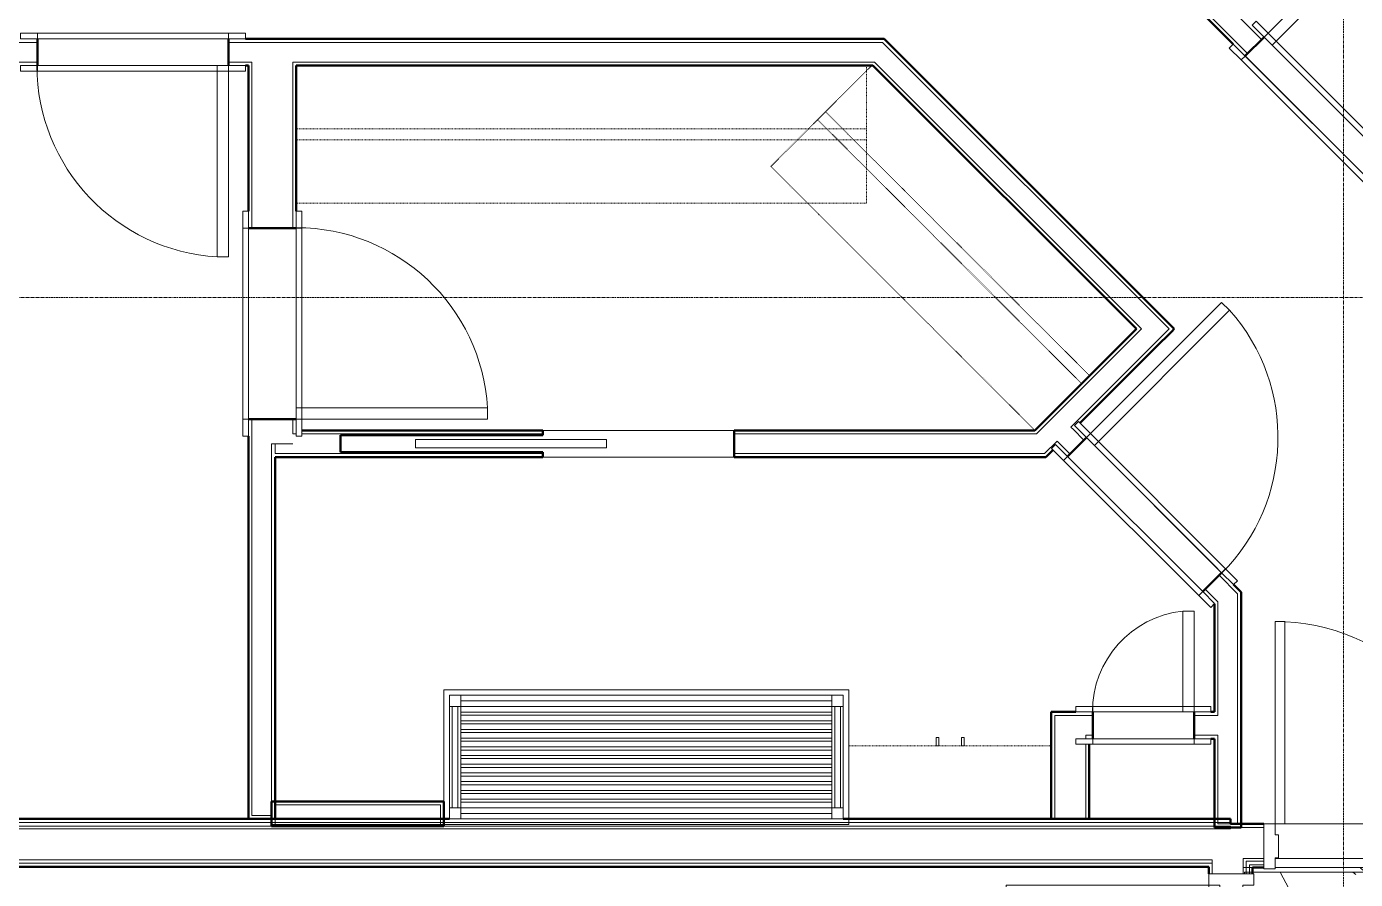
# Model space of a CAD drawing. Header units: inches. Extents: x -4235 to -464, y 9767 to 12359.
# Drawn here: x -3715.5 to -3479.2, y 11743.7 to 11895.4 of the extents above; entities that cross this region are included whole.
import ezdxf

# ---------------------------------------------------------------- set-up
doc = ezdxf.new("R2010")
doc.units = ezdxf.units.IN
doc.header["$MEASUREMENT"] = 0
doc.linetypes.add('Dash', pattern=[0.25, 0.125, -0.125])
doc.linetypes.add('Grid Line 1_2_', pattern=[0.875, 0.5, -0.125, 0.125, -0.125])
for name, color, linetype, lineweight in [('0-1', 7, 'Continuous', 5), ('0-2', 10, 'Continuous', 9), ('A-CLNG-1', 254, 'Continuous', 9), ('A-CLNG-2', 10, 'Continuous', 9), ('A-CLNG-PATT-1', 253, 'Continuous', 13), ('A-DOOR-1', 10, 'Continuous', 9), ('A-DOOR-2', 50, 'Continuous', 20), ('A-DOOR-FRAM-1', 10, 'Continuous', 9), ('A-DOOR-FRAM-3', 50, 'Continuous', 20), ('A-FLOR-3', 192, 'Continuous', 9), ('A-WALL-1', 7, 'Continuous', 50), ('A-WALL-2', 250, 'Continuous', 13), ('A-WALL-3', 10, 'Continuous', 9), ('A-WALL-4', 254, 'Continuous', 9), ('A-WALL-5', 113, 'Continuous', 9), ('I-WALL-1', 7, 'Continuous', 50), ('I-WALL-2', 10, 'Continuous', 9), ('I-WALL-3', 254, 'Continuous', 9), ('Q-CASE-1', 254, 'Continuous', 9), ('Q-CASE-2', 10, 'Continuous', 9), ('Q-CASE-3', 254, 'Dash', 9), ('Q-CASE-4', 10, 'Dash', 9), ('Q-CASE-HDLN-1', 10, 'Dash', 9), ('Q-CASE-HDLN-2', 254, 'Dash', 9), ('S-GRID-1', 1, 'Grid Line 1_2_', 9)]:
    doc.layers.add(name, color=color, linetype=linetype, lineweight=lineweight)

# ---------------------------------------------------------------- blocks, each defined once
blk = doc.blocks.new('SWING - SINGLE - FLUSH - 2-10 x 6-8 - PASSAGE-3199422-BACKGROUND - RCP - 2ND FLOOR')
at = {"layer": 'A-DOOR-1'}
blk.add_arc((17, 4.25), 34.07, 93.3657, 180, dxfattribs=at)
at = {"layer": 'A-DOOR-2'}
for p, q in [((15, 4.25), (15, 38.26)), ((17, 38.26), (15, 38.26)), ((17, 4.25), (17, 38.26)), ((17, 4.25), (15, 4.25))]:
    blk.add_line(p, q, dxfattribs=at)
at = {"layer": 'A-DOOR-FRAM-1'}
for p, q in [((-17, 5.25), (-20, 5.25)), ((-20, 4.25), (-20, 5.25)), ((17, 5.25), (-17, 5.25)), ((-17, 4.25), (-17, 5.25)), ((20, 5.25), (17, 5.25)), ((17, 4.25), (17, 5.25)), ((20, 4.25), (20, 5.25)), ((-20, 4.25), (-17, 4.25)), ((-17, 4.25), (17, 4.25)), ((17, 4.25), (20, 4.25)), ((-17, -4.25), (-20, -4.25)), ((-20, -4.25), (-20, -5.25)), ((17, -4.25), (-17, -4.25)), ((-17, -4.25), (-17, -5.25)), ((20, -4.25), (17, -4.25)), ((17, -4.25), (17, -5.25)), ((20, -4.25), (20, -5.25)), ((-20, -5.25), (-17, -5.25)), ((-17, -5.25), (17, -5.25)), ((17, -5.25), (20, -5.25))]:
    blk.add_line(p, q, dxfattribs=at)
blk = doc.blocks.new('POCKET - FLUSH - 2-10 x 6-8-2882530-BACKGROUND - RCP - 2ND FLOOR')
at = {"layer": 'A-DOOR-2'}
for p, q in [((-39.67, -0.75), (-39.67, 0.75)), ((-39.67, 0.75), (-5.67, 0.75)), ((-5.67, 0.75), (-5.67, -0.75)), ((-5.67, -0.75), (-39.67, -0.75))]:
    blk.add_line(p, q, dxfattribs=at)
blk = doc.blocks.new('OD_CW_Closet - OD_CW_Closet-3110467-BACKGROUND - RCP - 2ND FLOOR')
at = {"layer": 'Q-CASE-HDLN-1'}
for p, q in [((0.74, 1.51), (67.13, 1.51)), ((67.13, 1.51), (67.13, -23.84)), ((0.74, -10.24), (67.13, -10.24)), ((0.74, -12.24), (67.13, -12.24)), ((67.13, -24), (66.97, -24))]:
    blk.add_line(p, q, dxfattribs=at)
at = {"layer": 'Q-CASE-HDLN-2'}
for p, q in [((0.74, -24), (0.74, 1.51)), ((66.97, -24), (0.74, -24)), ((67.13, -23.84), (67.13, -24))]:
    blk.add_line(p, q, dxfattribs=at)
blk = doc.blocks.new('OD_CW_Closet - OD_CW_Closet-3109491-BACKGROUND - RCP - 2ND FLOOR')
at = {"layer": 'Q-CASE-HDLN-1'}
for p, q in [((0.74, -24), (0.74, 0.45)), ((0.74, 0.45), (102.1, 0.45)), ((0.74, -10.78), (102.1, -10.78)), ((0.74, -12.78), (102.1, -12.78))]:
    blk.add_line(p, q, dxfattribs=at)
at = {"layer": 'Q-CASE-HDLN-2'}
for p, q in [((102.1, 0.45), (102.1, -24)), ((102.1, -24), (0.74, -24))]:
    blk.add_line(p, q, dxfattribs=at)
blk = doc.blocks.new('SWING - SINGLE - FLUSH - 2-10 x 6-8 - PRIVACY-3199405-BACKGROUND - RCP - 2ND FLOOR')
at = {"layer": 'A-DOOR-1'}
blk.add_arc((17, -2.38), 34.07, 180, 266.6343, dxfattribs=at)
at = {"layer": 'A-DOOR-2'}
for p, q in [((15, -2.38), (15, -36.38)), ((17, -2.38), (15, -2.38)), ((17, -2.38), (17, -36.38)), ((17, -36.38), (15, -36.38))]:
    blk.add_line(p, q, dxfattribs=at)
at = {"layer": 'A-DOOR-FRAM-1'}
for p, q in [((-17, 3.37), (-20, 3.37)), ((-20, 3.37), (-20, 2.37)), ((-20, 2.37), (-17, 2.37)), ((-17, 3.37), (-17, 2.37)), ((17, 3.37), (-17, 3.37)), ((-17, 2.37), (17, 2.37)), ((20, 3.37), (17, 3.37)), ((17, 3.37), (17, 2.37)), ((17, 2.37), (20, 2.37)), ((20, 3.37), (20, 2.37)), ((-17, -2.38), (-20, -2.38)), ((-20, -3.38), (-20, -2.38)), ((-20, -3.38), (-17, -3.38)), ((-17, -3.38), (-17, -2.38)), ((17, -2.38), (-17, -2.38)), ((-17, -3.38), (17, -3.38)), ((20, -2.38), (17, -2.38)), ((17, -3.38), (17, -2.38)), ((17, -3.38), (20, -3.38)), ((20, -3.38), (20, -2.38))]:
    blk.add_line(p, q, dxfattribs=at)
blk = doc.blocks.new('Bath Vanity - Bath Vanity 72_-2551085-BACKGROUND - RCP - 2ND FLOOR')
at = {"layer": 'Q-CASE-1'}
for p, q in [((-35.26, -1), (-35.26, 0)), ((-35.26, 0), (36.74, 0)), ((36.74, -1), (36.74, -4.13))]:
    blk.add_line(p, q, dxfattribs=at)
at = {"layer": 'Q-CASE-2'}
for p, q in [((-35.26, -24), (-35.26, -1)), ((-34.26, -3), (-34.26, -1)), ((-34.26, -1), (-32.26, -1)), ((33.74, -1), (-32.26, -1)), ((-32.26, -1), (-32.26, -3)), ((33.74, -2), (-32.26, -2)), ((33.74, -3), (33.74, -1)), ((33.74, -1), (35.74, -1)), ((35.74, -1), (35.74, -3)), ((36.74, 0), (36.74, -1)), ((-34.26, -3), (-34.26, -21)), ((-32.26, -3), (-34.26, -3)), ((-33.76, -3), (-33.76, -21)), ((-32.76, -3), (-32.76, -21)), ((33.74, -3), (-32.26, -3)), ((-32.26, -3), (-32.26, -21)), ((-32.26, -4), (33.74, -4)), ((33.74, -4.55), (-32.26, -4.55)), ((33.74, -3), (33.74, -21)), ((35.74, -3), (33.74, -3)), ((34.24, -3), (34.24, -21)), ((35.24, -3), (35.24, -21)), ((35.74, -3), (35.74, -21)), ((36.74, -4.13), (36.74, -24)), ((-32.26, -5.55), (33.74, -5.55)), ((33.74, -6.09), (-32.26, -6.09)), ((-32.26, -7.09), (33.74, -7.09)), ((33.74, -7.64), (-32.26, -7.64)), ((-32.26, -8.64), (33.74, -8.64)), ((33.74, -9.18), (-32.26, -9.18)), ((-32.26, -10.18), (33.74, -10.18)), ((33.74, -10.73), (-32.26, -10.73)), ((-32.26, -11.73), (33.74, -11.73)), ((33.74, -12.27), (-32.26, -12.27)), ((-32.26, -13.27), (33.74, -13.27)), ((33.74, -13.82), (-32.26, -13.82)), ((-32.26, -14.82), (33.74, -14.82)), ((33.74, -15.36), (-32.26, -15.36)), ((-32.26, -16.36), (33.74, -16.36)), ((33.74, -16.91), (-32.26, -16.91)), ((-32.26, -17.91), (33.74, -17.91)), ((33.74, -18.45), (-32.26, -18.45)), ((-34.26, -23), (-34.26, -21)), ((-34.26, -21), (-32.26, -21)), ((-32.26, -19.45), (33.74, -19.45)), ((33.74, -20), (-32.26, -20)), ((-32.26, -21), (33.74, -21)), ((-32.26, -21), (-32.26, -23)), ((33.74, -23), (33.74, -21)), ((33.74, -21), (35.74, -21)), ((35.74, -21), (35.74, -23)), ((-32.26, -23), (-34.26, -23)), ((33.74, -22), (-32.26, -22)), ((33.74, -23), (-32.26, -23)), ((35.74, -23), (33.74, -23)), ((36.74, -24), (-35.26, -24))]:
    blk.add_line(p, q, dxfattribs=at)
blk = doc.blocks.new('300 Series Wall Hung Cabinet_326 - 36_-V96-BACKGROUND - RCP - 2ND FLOOR')
at = {"layer": 'Q-CASE-2'}
for p, q in [((-2.01, -13.19), (-2.5, -13.19)), ((-2.5, -13.19), (-2.5, -14.69)), ((-2.01, -14.69), (-2.01, -13.19)), ((2.49, -13.19), (2, -13.19)), ((2, -13.19), (2, -14.69)), ((2.49, -14.69), (2.49, -13.19)), ((-2.5, -14.69), (-2.01, -14.69)), ((2, -14.69), (2.49, -14.69))]:
    blk.add_line(p, q, dxfattribs=at)
at = {"layer": 'Q-CASE-3'}
for p, q in [((18, -0.19), (-18, -0.19)), ((-18, -0.19), (-18, -13.19))]:
    blk.add_line(p, q, dxfattribs=at)
at = {"layer": 'Q-CASE-4'}
blk.add_line((-18, -13.19), (18, -13.19), dxfattribs=at)
blk = doc.blocks.new('SWING - SINGLE - FLUSH - 1-6 X 6-8 PASSAGE-V97-BACKGROUND - RCP - 2ND FLOOR')
at = {"layer": 'A-DOOR-1'}
blk.add_arc((9, 2.37), 18.07, 96.3558, 180, dxfattribs=at)
at = {"layer": 'A-DOOR-2'}
for p, q in [((7, 2.37), (7, 20.33)), ((9, 20.33), (7, 20.33)), ((9, 2.37), (9, 20.33)), ((9, 2.37), (7, 2.37))]:
    blk.add_line(p, q, dxfattribs=at)
at = {"layer": 'A-DOOR-FRAM-1'}
for p, q in [((-9, 3.37), (-12, 3.37)), ((-12, 2.37), (-12, 3.37)), ((-12, 2.37), (-9, 2.37)), ((9, 3.37), (-9, 3.37)), ((-9, 2.37), (-9, 3.37)), ((-9, 2.37), (9, 2.37)), ((12, 3.37), (9, 3.37)), ((9, 2.37), (9, 3.37)), ((9, 2.37), (12, 2.37)), ((12, 2.37), (12, 3.37)), ((-9, -2.38), (-12, -2.38)), ((-12, -2.38), (-12, -3.38)), ((-12, -3.38), (-9, -3.38)), ((9, -2.38), (-9, -2.38)), ((-9, -2.38), (-9, -3.38)), ((-9, -3.38), (9, -3.38)), ((12, -2.38), (9, -2.38)), ((9, -2.38), (9, -3.38)), ((9, -3.38), (12, -3.38)), ((12, -2.38), (12, -3.38))]:
    blk.add_line(p, q, dxfattribs=at)
blk = doc.blocks.new('CTR - 1st Phase - Unit Layouts_rvt-1-BACKGROUND - RCP - 2ND FLOOR')
at = {"layer": 'A-WALL-1'}
for p, q in [((-3500.95, 11892.27), (-3518.75, 11910.07)), ((-3713.58, 11893.19), (-3713.58, 11888.44)), ((-3679.58, 11888.44), (-3679.58, 11893.19)), ((-3676.58, 11893.19), (-3676.05, 11893.19)), ((-3667.55, 11893.19), (-3569.75, 11893.19)), ((-3569.75, 11893.19), (-3563.92, 11893.19)), ((-3563.92, 11893.19), (-3563.04, 11893.19)), ((-3563.04, 11893.19), (-3511.45, 11841.6)), ((-3495.47, 11893.5), (-3498.83, 11890.15)), ((-3676.05, 11888.44), (-3676.58, 11888.44)), ((-3565, 11888.44), (-3667.55, 11888.44)), ((-3518.17, 11841.6), (-3565, 11888.44)), ((-3536.21, 11823.56), (-3518.17, 11841.6)), ((-3511.89, 11841.16), (-3514.81, 11838.24)), ((-3511.45, 11841.6), (-3511.89, 11841.16)), ((-3514.81, 11838.24), (-3528.21, 11824.84)), ((-3666.55, 11823.56), (-3623.7, 11823.56)), ((-3623.7, 11823.56), (-3623.7, 11822.69)), ((-3589.7, 11823.56), (-3536.21, 11823.56)), ((-3589.7, 11818.81), (-3589.7, 11823.56)), ((-3676.05, 11754.44), (-3676.05, 11821.19)), ((-3623.7, 11822.69), (-3659.7, 11822.69)), ((-3659.7, 11822.69), (-3659.7, 11819.69)), ((-3527.06, 11822.28), (-3530.42, 11818.92)), ((-3671.3, 11818.81), (-3671.3, 11754.44)), ((-3623.7, 11818.81), (-3671.3, 11818.81)), ((-3659.7, 11819.69), (-3623.7, 11819.69)), ((-3623.7, 11819.69), (-3623.7, 11818.81)), ((-3534.24, 11818.81), (-3589.7, 11818.81)), ((-3533.61, 11819.44), (-3534.24, 11818.81)), ((-3532.98, 11820.07), (-3533.61, 11819.44)), ((-3504.3, 11796.96), (-3503.02, 11798.24)), ((-3506.38, 11794.88), (-3504.3, 11796.96)), ((-3500.9, 11796.12), (-3499.55, 11794.77)), ((-3499.55, 11794.77), (-3499.55, 11752.94)), ((-3504.3, 11773.47), (-3504.3, 11792.72)), ((-3533.3, 11754.44), (-3533.3, 11773.47)), ((-3533.3, 11773.47), (-3532.67, 11773.47)), ((-3532.67, 11773.47), (-3528.92, 11773.47)), ((-3525.92, 11773.47), (-3525.92, 11768.72)), ((-3507.92, 11768.72), (-3507.92, 11773.47)), ((-3504.92, 11773.47), (-3504.3, 11773.47)), ((-3504.3, 11768.72), (-3504.92, 11768.72)), ((-3504.3, 11752.94), (-3504.3, 11768.72)), ((-3526.55, 11767.72), (-3526.55, 11754.44)), ((-3671.92, 11757.56), (-3641.3, 11757.56)), ((-3671.92, 11756.94), (-3671.92, 11757.56)), ((-3671.92, 11753.44), (-3671.92, 11756.94)), ((-3641.3, 11757.56), (-3641.3, 11756.94)), ((-3641.3, 11756.94), (-3641.3, 11753.44)), ((-3675.42, 11754.44), (-3676.05, 11754.44)), ((-3671.92, 11754.44), (-3675.42, 11754.44)), ((-3671.3, 11754.44), (-3671.92, 11754.44)), ((-3671.92, 11753.19), (-3671.92, 11753.44)), ((-3641.3, 11753.19), (-3671.92, 11753.19)), ((-3641.3, 11753.44), (-3641.3, 11753.19)), ((-3526.55, 11754.44), (-3533.3, 11754.44)), ((-3503.67, 11752.94), (-3504.3, 11752.94)), ((-3500.17, 11752.94), (-3503.67, 11752.94)), ((-3499.55, 11752.94), (-3500.17, 11752.94))]:
    blk.add_line(p, q, dxfattribs=at)
at = {"layer": 'A-WALL-2'}
for p, q in [((-3518.75, 11910.95), (-3498.39, 11890.59)), ((-3500.33, 11897.48), (-3495.91, 11893.06)), ((-3713.58, 11892.56), (-3851.85, 11892.56)), ((-3676.05, 11892.56), (-3679.58, 11892.56)), ((-3675.42, 11892.56), (-3676.05, 11892.56)), ((-3668.17, 11892.56), (-3675.42, 11892.56)), ((-3667.55, 11892.56), (-3668.17, 11892.56)), ((-3667.55, 11892.56), (-3569.13, 11892.56)), ((-3568.24, 11892.56), (-3569.13, 11892.56)), ((-3563.29, 11892.56), (-3568.24, 11892.56)), ((-3512.33, 11841.6), (-3563.29, 11892.56)), ((-3713.58, 11889.06), (-3851.85, 11889.06)), ((-3676.05, 11889.06), (-3679.58, 11889.06)), ((-3675.42, 11889.06), (-3676.05, 11889.06)), ((-3675.42, 11859.54), (-3675.42, 11889.06)), ((-3667.55, 11889.06), (-3668.17, 11889.06)), ((-3668.17, 11859.54), (-3668.17, 11889.06)), ((-3667.55, 11889.06), (-3565.63, 11889.06)), ((-3564.74, 11889.06), (-3565.63, 11889.06)), ((-3517.28, 11841.6), (-3564.74, 11889.06)), ((-3517.73, 11841.16), (-3535.32, 11823.56)), ((-3517.73, 11841.16), (-3517.28, 11841.6)), ((-3514.81, 11839.13), (-3512.33, 11841.6)), ((-3515.25, 11838.69), (-3529.8, 11824.14)), ((-3515.25, 11838.69), (-3514.81, 11839.13)), ((-3675.42, 11821.19), (-3675.42, 11825.54)), ((-3668.17, 11822.94), (-3668.17, 11825.54)), ((-3535.95, 11822.94), (-3535.32, 11823.56)), ((-3529.8, 11824.14), (-3529.36, 11823.69)), ((-3527.5, 11821.84), (-3529.36, 11823.69)), ((-3675.42, 11755.06), (-3675.42, 11821.19)), ((-3671.92, 11755.06), (-3671.92, 11821.19)), ((-3671.92, 11821.19), (-3671.3, 11821.19)), ((-3671.3, 11821.19), (-3671.92, 11821.19)), ((-3671.3, 11821.19), (-3671.3, 11819.44)), ((-3671.3, 11819.44), (-3671.3, 11821.19)), ((-3671.3, 11821.19), (-3668.17, 11821.19)), ((-3668.17, 11821.19), (-3671.3, 11821.19)), ((-3667.55, 11822.94), (-3668.17, 11822.94)), ((-3623.7, 11822.94), (-3666.55, 11822.94)), ((-3535.95, 11822.94), (-3589.7, 11822.94)), ((-3534.5, 11819.44), (-3532.28, 11821.66)), ((-3532.28, 11821.66), (-3531.83, 11821.22)), ((-3529.98, 11819.36), (-3531.83, 11821.22)), ((-3623.7, 11819.44), (-3671.3, 11819.44)), ((-3534.5, 11819.44), (-3589.7, 11819.44)), ((-3500.17, 11794.51), (-3503.46, 11797.8)), ((-3504.3, 11793.68), (-3505.94, 11795.32)), ((-3503.67, 11793.06), (-3504.3, 11793.68)), ((-3503.67, 11772.85), (-3503.67, 11793.06)), ((-3500.17, 11753.56), (-3500.17, 11794.51)), ((-3532.67, 11754.44), (-3532.67, 11772.85)), ((-3527.17, 11772.85), (-3532.67, 11772.85)), ((-3526.55, 11772.85), (-3527.17, 11772.85)), ((-3526.55, 11772.85), (-3525.92, 11772.85)), ((-3507.92, 11772.85), (-3504.3, 11772.85)), ((-3503.67, 11772.85), (-3504.3, 11772.85)), ((-3527.17, 11768.72), (-3527.17, 11769.35)), ((-3526.55, 11769.35), (-3527.17, 11769.35)), ((-3526.55, 11769.35), (-3525.92, 11769.35)), ((-3507.92, 11769.35), (-3504.3, 11769.35)), ((-3503.67, 11769.35), (-3504.3, 11769.35)), ((-3503.67, 11753.56), (-3503.67, 11769.35)), ((-3527.17, 11754.44), (-3527.17, 11767.72)), ((-3641.92, 11756.94), (-3671.3, 11756.94)), ((-3671.3, 11753.44), (-3671.3, 11756.94)), ((-3641.92, 11756.94), (-3641.92, 11753.44)), ((-3671.92, 11755.06), (-3675.42, 11755.06)), ((-3671.92, 11753.44), (-3671.3, 11753.44)), ((-3671.3, 11753.44), (-3671.92, 11753.44)), ((-3641.92, 11753.44), (-3671.3, 11753.44)), ((-3641.92, 11753.44), (-3641.3, 11753.44)), ((-3641.3, 11753.44), (-3641.92, 11753.44)), ((-3500.17, 11753.56), (-3503.67, 11753.56))]:
    blk.add_line(p, q, dxfattribs=at)
at = {"layer": 'A-WALL-3'}
for p, q in [((-3679.58, 11893.19), (-3713.58, 11893.19)), ((-3471.43, 11869.46), (-3495.47, 11893.5)), ((-3498.83, 11890.15), (-3474.79, 11866.1)), ((-3713.58, 11888.44), (-3679.58, 11888.44)), ((-3589.7, 11823.56), (-3623.7, 11823.56)), ((-3504.3, 11799.52), (-3527.06, 11822.28)), ((-3623.7, 11818.81), (-3589.7, 11818.81)), ((-3530.42, 11818.92), (-3506.38, 11794.88)), ((-3504.3, 11799.52), (-3503.02, 11798.24)), ((-3507.92, 11773.47), (-3525.92, 11773.47)), ((-3525.92, 11768.72), (-3507.92, 11768.72))]:
    blk.add_line(p, q, dxfattribs=at)
at = {"layer": 'A-WALL-4'}
for p, q in [((-3713.58, 11888.44), (-3713.58, 11893.19)), ((-3679.58, 11888.44), (-3679.58, 11893.19)), ((-3495.47, 11893.5), (-3498.83, 11890.15)), ((-3623.7, 11822.69), (-3623.7, 11823.56)), ((-3589.7, 11823.56), (-3589.7, 11818.81)), ((-3659.7, 11819.69), (-3659.7, 11822.69)), ((-3659.7, 11822.69), (-3623.7, 11822.69)), ((-3527.06, 11822.28), (-3530.42, 11818.92)), ((-3623.7, 11819.69), (-3659.7, 11819.69)), ((-3623.7, 11818.81), (-3623.7, 11819.69)), ((-3503.02, 11798.24), (-3504.3, 11796.96)), ((-3504.3, 11796.96), (-3506.38, 11794.88)), ((-3525.92, 11768.72), (-3525.92, 11773.47)), ((-3507.92, 11768.72), (-3507.92, 11773.47))]:
    blk.add_line(p, q, dxfattribs=at)
at = {"layer": 'A-WALL-5'}
for p, q in [((-3641.3, 11757.56), (-3641.3, 11777.44)), ((-3641.3, 11777.44), (-3569.3, 11777.44)), ((-3569.3, 11777.44), (-3569.3, 11754.44)), ((-3641.3, 11754.44), (-3641.3, 11757.56)), ((-3640.3, 11754.44), (-3641.3, 11754.44)), ((-3570.3, 11754.44), (-3640.3, 11754.44)), ((-3569.3, 11754.44), (-3570.3, 11754.44))]:
    blk.add_line(p, q, dxfattribs=at)
at = {"layer": 'I-WALL-1'}
for p, q in [((-3676.05, 11893.19), (-3675.42, 11893.19)), ((-3675.42, 11893.19), (-3667.55, 11893.19)), ((-3676.05, 11862.54), (-3676.05, 11888.44)), ((-3667.55, 11888.44), (-3667.55, 11862.54)), ((-3667.55, 11859.54), (-3676.05, 11859.54)), ((-3676.05, 11825.54), (-3667.55, 11825.54)), ((-3676.05, 11821.19), (-3676.05, 11822.54))]:
    blk.add_line(p, q, dxfattribs=at)
at = {"layer": 'I-WALL-2'}
for p, q in [((-3676.05, 11859.54), (-3676.05, 11825.54)), ((-3667.55, 11825.54), (-3667.55, 11859.54))]:
    blk.add_line(p, q, dxfattribs=at)
at = {"layer": 'I-WALL-3'}
for p, q in [((-3676.05, 11859.54), (-3667.55, 11859.54)), ((-3667.55, 11825.54), (-3676.05, 11825.54))]:
    blk.add_line(p, q, dxfattribs=at)
at = {"layer": '0-2'}
for name, p, rotation in [('SWING - SINGLE - FLUSH - 2-10 x 6-8 - PRIVACY-3199405-BACKGROUND - RCP - 2ND FLOOR', (-3485.13, 11879.8), 134.9999999999904), ('OD_CW_Closet - OD_CW_Closet-3109491-BACKGROUND - RCP - 2ND FLOOR', (-3565.44, 11864.44), 180), ('OD_CW_Closet - OD_CW_Closet-3110467-BACKGROUND - RCP - 2ND FLOOR', (-3534.62, 11824.11), 134.9999999999889), ('SWING - SINGLE - FLUSH - 2-10 x 6-8 - PASSAGE-3199422-BACKGROUND - RCP - 2ND FLOOR', (-3671.8, 11842.54), 269.9999999999923), ('SWING - SINGLE - FLUSH - 2-10 x 6-8 - PRIVACY-3199405-BACKGROUND - RCP - 2ND FLOOR', (-3516.72, 11808.58), 134.9999999999929), ('Bath Vanity - Bath Vanity 72_-2551085-BACKGROUND - RCP - 2ND FLOOR', (-3604.56, 11753.44), 180), ('300 Series Wall Hung Cabinet_326 - 36_-V96-BACKGROUND - RCP - 2ND FLOOR', (-3551.3, 11754.25), 180)]:
    blk.add_blockref(name, p, dxfattribs=dict(at, rotation=rotation))
for name, p in [('SWING - SINGLE - FLUSH - 2-10 x 6-8 - PRIVACY-3199405-BACKGROUND - RCP - 2ND FLOOR', (-3696.58, 11890.81)), ('POCKET - FLUSH - 2-10 x 6-8-2882530-BACKGROUND - RCP - 2ND FLOOR', (-3606.7, 11821.19)), ('SWING - SINGLE - FLUSH - 1-6 X 6-8 PASSAGE-V97-BACKGROUND - RCP - 2ND FLOOR', (-3516.92, 11771.1))]:
    blk.add_blockref(name, p, dxfattribs=at)
blk = doc.blocks.new('HOLLOW METAL - UNIT DOOR-2191979-BACKGROUND - RCP - 2ND FLOOR')
at = {"layer": 'A-DOOR-1'}
blk.add_arc((18, 4.125), 36, 90, 180, dxfattribs=at)
at = {"layer": 'A-DOOR-2'}
for p, q in [((18, 40.125), (16.25, 40.125)), ((16.25, 40.125), (16.25, 4.125)), ((18, 4.125), (18, 40.125)), ((16.25, 4.125), (18, 4.125))]:
    blk.add_line(p, q, dxfattribs=at)
at = {"layer": 'A-DOOR-FRAM-3'}
for p, q in [((-18, 4.125), (-20, 4.125)), ((-20, 4.125), (-20, -3.875)), ((-18, 2.1875), (-18, 4.125)), ((18, 4.125), (18, 2.1875)), ((20, 4.125), (18, 4.125)), ((20, -3.875), (20, 4.125)), ((-17.375, 2.1875), (-18, 2.1875)), ((-17.375, -1.9375), (-17.375, 2.1875)), ((18, 2.1875), (17.375, 2.1875)), ((17.375, 2.1875), (17.375, -1.9375)), ((-18, -3.875), (-18, -1.9375)), ((-18, -1.9375), (-17.375, -1.9375)), ((17.375, -1.9375), (18, -1.9375)), ((18, -1.9375), (18, -3.875)), ((-20, -3.875), (-18, -3.875)), ((18, -3.875), (20, -3.875))]:
    blk.add_line(p, q, dxfattribs=at)
blk = doc.blocks.new('HOLLOW METAL - UNIT DOOR-2191977-BACKGROUND - RCP - 2ND FLOOR')
at = {"layer": 'A-DOOR-1'}
blk.add_arc((18, -4.125), 36, 180, 270, dxfattribs=at)
at = {"layer": 'A-DOOR-2'}
for p, q in [((16.25, -4.125), (18, -4.125)), ((16.25, -40.125), (16.25, -4.125)), ((18, -4.125), (18, -40.125)), ((18, -40.125), (16.25, -40.125))]:
    blk.add_line(p, q, dxfattribs=at)
at = {"layer": 'A-DOOR-FRAM-3'}
for p, q in [((-20, 3.875), (-18, 3.875)), ((-20, -4.125), (-20, 3.875)), ((-18, 3.875), (-18, 1.9375)), ((18, 3.875), (20, 3.875)), ((18, 1.9375), (18, 3.875)), ((20, 3.875), (20, -4.125)), ((-18, 1.9375), (-17.375, 1.9375)), ((-17.375, 1.9375), (-17.375, -2.1875)), ((17.375, 1.9375), (18, 1.9375)), ((17.375, -2.1875), (17.375, 1.9375)), ((-18, -2.1875), (-18, -4.125)), ((-17.375, -2.1875), (-18, -2.1875)), ((18, -2.1875), (17.375, -2.1875)), ((18, -4.125), (18, -2.1875)), ((-18, -4.125), (-20, -4.125)), ((20, -4.125), (18, -4.125))]:
    blk.add_line(p, q, dxfattribs=at)
blk = doc.blocks.new('CTR - 1st Phase - Common Walls_rvt-1-BACKGROUND - RCP - 2ND FLOOR')
at = {"layer": 'A-CLNG-PATT-1'}
h = blk.add_hatch(dxfattribs=at)
h.set_pattern_fill('FP_3', color=256, style=0, pattern_type=2)
h.set_pattern_definition([(108.435, (6.24, 0), (-23.9995167, 47.999875), [9.107, -66.787]), (139.399, (3.36, 8.64), (-144.0005735, 119.9994401), [4.425, -216.844]), (136.848, (24, 11.52), (-360.00235884, 335.99803914), [10.527, -515.834]), (109.983, (16.32, 18.72), (-71.99926767, 192.0004429), [5.618, -275.295]), (90, (14.4, 0), (-24, 24), [4.8, -19.2]), (118.443, (14.4, 4.8), (168.000806133, -311.999948405), [13.101, -641.971]), (84.289, (8.16, 16.32), (-24.00143285, -215.9997167), [4.824, -236.373]), (129.806, (8.64, 21.12), (96.0006462, -119.9991583), [3.749, -183.697])])
h.paths.add_polyline_path([(-3480.67, 11687.66), (-3435.32, 11687.66), (-3435.32, 11706.61), (-3497.3, 11706.61), (-3497.3, 11704.69), (-3498.93, 11704.69), (-3498.93, 11687.66), (-3486.3, 11687.66)], flags=0)
h.paths.add_polyline_path([(-3444.25, 11706.86), (-3435.32, 11706.86), (-3435.32, 11745.01), (-3498.93, 11745.01), (-3498.93, 11744.69), (-3497.3, 11744.69), (-3497.3, 11742.69), (-3498.93, 11742.69), (-3498.93, 11706.86), (-3458.27, 11706.86)], flags=0)
h.paths.add_polyline_path([(-3478.3, 11745.26), (-3435.32, 11745.26), (-3435.32, 11747.44), (-3455.52, 11747.44), (-3455.52, 11745.56), (-3457.52, 11745.56), (-3457.52, 11747.44), (-3478.3, 11747.44), (-3478.3, 11745.81)], flags=0)
at = {"layer": 'A-CLNG-1'}
for p, q in [((-3498.93, 11744.69), (-3498.93, 11745.01)), ((-3498.93, 11745.01), (-3497.55, 11745.01))]:
    blk.add_line(p, q, dxfattribs=at)
at = {"layer": 'A-CLNG-2'}
blk.add_line((-3497.55, 11745.01), (-3435.32, 11745.01), dxfattribs=at)
at = {"layer": 'A-WALL-2'}
for p, q in [((-3852.47, 11753.81), (-3501.42, 11753.81)), ((-3852.47, 11753.19), (-3501.42, 11753.19)), ((-3852.47, 11752.69), (-3501.42, 11752.69)), ((-3501.42, 11753.19), (-3501.42, 11752.94)), ((-3501.42, 11752.94), (-3501.42, 11753.19)), ((-3501.42, 11752.94), (-3501.42, 11752.69)), ((-3501.42, 11752.69), (-3501.42, 11752.94)), ((-3501.42, 11752.94), (-3495.52, 11752.94)), ((-3499.17, 11747.44), (-3495.52, 11747.44)), ((-3499.17, 11746.94), (-3499.17, 11747.44)), ((-3852.47, 11747.19), (-3504.67, 11747.19)), ((-3852.47, 11746.56), (-3504.67, 11746.56)), ((-3504.67, 11746.94), (-3504.67, 11747.19)), ((-3504.67, 11746.56), (-3504.67, 11746.94)), ((-3504.67, 11746.31), (-3504.67, 11746.56)), ((-3504.67, 11745.94), (-3504.67, 11746.31)), ((-3504.67, 11744.69), (-3504.67, 11745.94)), ((-3499.17, 11745.81), (-3499.17, 11746.94)), ((-3499.17, 11744.69), (-3499.17, 11745.81)), ((-3498.67, 11746.94), (-3495.52, 11746.94)), ((-3498.67, 11746.31), (-3498.67, 11746.94)), ((-3498.67, 11745.81), (-3498.67, 11746.31)), ((-3498.67, 11744.69), (-3498.67, 11745.81)), ((-3498.05, 11746.31), (-3495.52, 11746.31)), ((-3498.05, 11745.81), (-3498.05, 11746.31)), ((-3498.05, 11744.69), (-3498.05, 11745.81)), ((-3498.05, 11745.81), (-3497.55, 11745.81))]:
    blk.add_line(p, q, dxfattribs=at)
at = {"layer": 'I-WALL-1'}
for p, q in [((-3852.47, 11754.44), (-3640.3, 11754.44)), ((-3570.3, 11754.44), (-3501.42, 11754.44)), ((-3501.42, 11754.44), (-3501.42, 11753.56)), ((-3501.42, 11753.56), (-3495.52, 11753.56)), ((-3505.3, 11745.94), (-3852.47, 11745.94)), ((-3505.3, 11744.69), (-3505.3, 11745.94)), ((-3495.52, 11745.81), (-3497.55, 11745.81)), ((-3497.55, 11745.81), (-3497.55, 11744.69))]:
    blk.add_line(p, q, dxfattribs=at)
at = {"layer": 'I-WALL-2'}
for p, q in [((-3495.52, 11753.56), (-3495.52, 11745.81)), ((-3457.52, 11753.56), (-3491.77, 11753.56)), ((-3497.55, 11745.81), (-3499.17, 11745.81)), ((-3497.55, 11745.81), (-3499.17, 11745.81)), ((-3493.52, 11745.81), (-3457.52, 11745.81))]:
    blk.add_line(p, q, dxfattribs=at)
at = {"layer": 'I-WALL-3'}
for p, q in [((-3495.52, 11745.81), (-3497.55, 11745.81)), ((-3497.55, 11745.81), (-3497.55, 11745.01)), ((-3478.3, 11745.81), (-3493.52, 11745.81))]:
    blk.add_line(p, q, dxfattribs=at)
at = {"layer": '0-2'}
for name, p, rotation in [('HOLLOW METAL - UNIT DOOR-2191977-BACKGROUND - RCP - 2ND FLOOR', (-3475.52, 11749.44), 180), ('HOLLOW METAL - UNIT DOOR-2191979-BACKGROUND - RCP - 2ND FLOOR', (-3501.17, 11724.69), 89.99999999999125)]:
    blk.add_blockref(name, p, dxfattribs=dict(at, rotation=rotation))

msp = doc.modelspace()

# ---------------------------------------------------------------- linework, layer by layer
at = {"layer": 'A-FLOR-3'}
for p, q in [((-3495.52, 11747.44), (-3499.17, 11747.44)), ((-3499.17, 11747.44), (-3499.17, 11744.69)), ((-3457.52, 11747.44), (-3493.52, 11747.44))]:
    msp.add_line(p, q, dxfattribs=at)
at = {"layer": 'S-GRID-1'}
for p, q in [((-3481.32, 9836.18), (-3481.32, 12309.48)), ((-464.45, 11847.19), (-4185.7, 11847.19))]:
    msp.add_line(p, q, dxfattribs=at)

# ---------------------------------------------------------------- block references
at = {"layer": '0-1'}
for name in ['CTR - 1st Phase - Unit Layouts_rvt-1-BACKGROUND - RCP - 2ND FLOOR', 'CTR - 1st Phase - Common Walls_rvt-1-BACKGROUND - RCP - 2ND FLOOR']:
    msp.add_blockref(name, (0, 0), dxfattribs=at)

doc.saveas('drawing.dxf')
